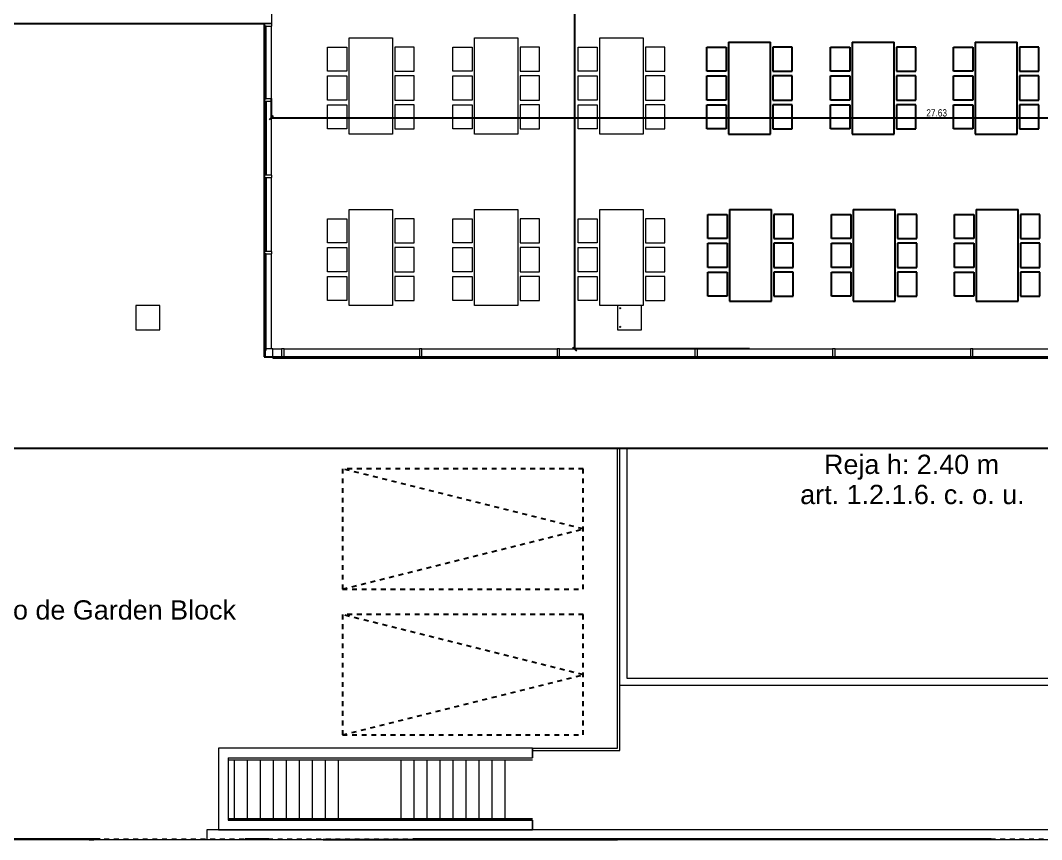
# Model space of a CAD drawing. Header units: millimetres. Extents: x 182 to 305, y 81 to 164.
# Drawn here: x 207.19 to 228.39, y 83.61 to 100.63 of the extents above; entities that cross this region are included whole.
import ezdxf

# ---------------------------------------------------------------- set-up
doc = ezdxf.new("R2010")
doc.units = ezdxf.units.MM
for name, pattern in [('ACAD_ISO04W100', [30.5, 24, -3, 0.5, -3]), ('ACAD_ISO10W100', [18.5, 12, -3, 0.5, -3]), ('Dash dot', [15.875, 6.35, -4.7625, 0, -4.7625]), ('DASHDOT', [1, 0.5, -0.25, 0, -0.25]), ('Hidden', [7.14375, 4.7625, -2.38125])]:
    doc.linetypes.add(name, pattern=pattern)
for name, color, linetype, lineweight in [('A-----NPP', 7, 'Continuous', 9), ('A-AREAIDM', 7, 'Continuous', 18), ('A-AREALIM', 7, 'Continuous', 9), ('A-FLORHRM', 7, 'Continuous', 9), ('A-FLOROTM', 7, 'Continuous', 9), ('A-FLORSTM', 7, 'Continuous', 9), ('A-WALL', 7, 'Continuous', 9), ('A-WALLCWM', 7, 'Continuous', 9), ('MOB - BAT', 7, 'Continuous', 5), ('S-COLSPRM', 7, 'Continuous', 9), ('S-RBAR', 7, 'Continuous', 9)]:
    doc.layers.add(name, color=color, linetype=linetype, lineweight=lineweight)
for name, color, linetype in [('Cotas-cons', 1, 'Continuous'), ('estructura', 7, 'Continuous'), ('Lineas Lotes', 7, 'DASHDOT'), ('Lineas Proyecciones', 7, 'Hidden'), ('TIERRA', 7, 'Continuous')]:
    doc.layers.add(name, color=color, linetype=linetype)
doc.styles.add('ARIALNARROW', font='ARIALN.TTF')
doc.styles.add('PANROMAN', font='arial.ttf', dxfattribs={"height": 0.4})
doc.dimstyles.new('C', dxfattribs={"dimscale": 1.5, "dimtxt": 0.15, "dimasz": 0.08, "dimexe": 0.01, "dimexo": 0, "dimgap": 0.025, "dimtad": 1, "dimzin": 0, "dimdsep": 46, "dimtxsty": 'ARIALNARROW', "dimblk": 'OBLIQUE', "dimcen": 0, "dimclrd": 256, "dimclre": 256, "dimclrt": 256, "dimadec": 0, "dimazin": 0, "dimtfac": 1.666667, "dimtofl": 0, "dimtmove": 0, "dimatfit": 0, "dimldrblk": 'OBLIQUE', "dimfxl": 0.1, "dimtolj": 1, "dimtzin": 0, "dimarcsym": 0})

# ---------------------------------------------------------------- blocks, each defined once
blk = doc.blocks.new('_Oblique')
at = {"layer": 'estructura', "color": 0, "lineweight": -2}
blk.add_line((-0.5, -0.5), (0.5, 0.5), dxfattribs=at)
blk = doc.blocks.new('*D25')
at = {"layer": 'Cotas-cons', "lineweight": -2}
for p, q in [((220.195006, 110.054648), (218.685006, 110.054648)), ((218.695006, 110.054648), (218.695006, 93.804648)), ((222.327502, 93.804648), (218.685006, 93.804648))]:
    blk.add_line(p, q, dxfattribs=at)
at = {"layer": 'Defpoints', "color": 0}
for p in [(220.195006, 110.054648), (218.695006, 93.804648), (222.327502, 93.804648)]:
    blk.add_point(p, dxfattribs=at)
at = {"layer": 'Cotas-cons', "lineweight": -2, "xscale": 0.08, "yscale": 0.08, "zscale": 0.08}
for p, rotation in [((218.695006, 110.054648), 90), ((218.695006, 93.804648), 270)]:
    blk.add_blockref('_Oblique', p, dxfattribs=dict(at, rotation=rotation))
at = {"layer": 'Cotas-cons', "insert": (218.59343, 101.929648), "char_height": 0.15, "attachment_point": 5, "rotation": 90, "style": 'ARIALNARROW'}
blk.add_mtext('\\A1;16.25', dxfattribs=at)
blk = doc.blocks.new('*D26')
at = {"layer": 'Cotas-cons', "lineweight": -2}
for p, q in [((212.398872, 99.006791), (212.398872, 98.596598)), ((212.398872, 98.606598), (240.030551, 98.606598)), ((240.030551, 98.606598), (240.030551, 98.596598))]:
    blk.add_line(p, q, dxfattribs=at)
at = {"layer": 'Defpoints', "color": 0}
for p in [(212.398872, 99.006791), (240.030551, 98.606598), (240.030551, 98.606598)]:
    blk.add_point(p, dxfattribs=at)
at = {"layer": 'Cotas-cons', "lineweight": -2, "xscale": 0.08, "yscale": 0.08, "zscale": 0.08, "rotation": 180}
blk.add_blockref('_Oblique', (212.398872, 98.606598), dxfattribs=at)
at = {"layer": 'Cotas-cons', "lineweight": -2, "xscale": 0.08, "yscale": 0.08, "zscale": 0.08}
blk.add_blockref('_Oblique', (240.030551, 98.606598), dxfattribs=at)
at = {"layer": 'Cotas-cons', "insert": (226.214712, 98.708175), "char_height": 0.15, "attachment_point": 5, "style": 'ARIALNARROW'}
blk.add_mtext('\\A1;27.63', dxfattribs=at)

msp = doc.modelspace()

# ---------------------------------------------------------------- hatches: boundary and pattern name
at = {"layer": 'S-RBAR'}
h = msp.add_hatch(color=252, dxfattribs=at)
edge = h.paths.add_edge_path(flags=0)
edge.add_arc((219.641921, 94.650195), 0.01, 0, 360)
for points in [[(219.641921, 94.640195), (219.651921, 94.650195), (219.641921, 94.660195), (219.631921, 94.650195)], [(219.641921, 94.254148), (219.651921, 94.264148), (219.641921, 94.274148), (219.631921, 94.264148)]]:
    msp.add_hatch(color=252, dxfattribs=at).paths.add_polyline_path(points, flags=0)
h = msp.add_hatch(color=252, dxfattribs=at)
edge = h.paths.add_edge_path(flags=0)
edge.add_arc((219.641921, 94.264148), 0.01, 0, 360)

# ---------------------------------------------------------------- linework, layer by layer
at = {"color": 252}
for p, q in [((221.442502, 99.575101), (221.442502, 100.075101)), ((221.442502, 100.075101), (221.842502, 100.075101)), ((221.842502, 100.075101), (221.842502, 99.575101)), ((221.892502, 100.180101), (221.892502, 98.270101)), ((221.892502, 100.180101), (222.762502, 100.180101)), ((221.892502, 100.180101), (222.762502, 100.180101)), ((222.762502, 98.270101), (222.762502, 100.180101)), ((222.812502, 100.075101), (222.812502, 99.575101)), ((223.212502, 100.075101), (222.812502, 100.075101)), ((223.212502, 99.575101), (223.212502, 100.075101)), ((224.012502, 99.575101), (224.012502, 100.075101)), ((224.012502, 100.075101), (224.412502, 100.075101)), ((224.412502, 100.075101), (224.412502, 99.575101)), ((224.462502, 100.180101), (224.462502, 98.270101)), ((224.462502, 100.180101), (225.332502, 100.180101)), ((224.462502, 100.180101), (225.332502, 100.180101)), ((225.332502, 98.270101), (225.332502, 100.180101)), ((225.382502, 100.075101), (225.382502, 99.575101)), ((225.782502, 100.075101), (225.382502, 100.075101)), ((225.782502, 99.575101), (225.782502, 100.075101)), ((226.566106, 99.575101), (226.566106, 100.075101)), ((226.566106, 100.075101), (226.966106, 100.075101)), ((226.966106, 100.075101), (226.966106, 99.575101)), ((227.016106, 100.180101), (227.016106, 98.270101)), ((227.016106, 100.180101), (227.886106, 100.180101)), ((227.016106, 100.180101), (227.886106, 100.180101)), ((227.886106, 98.270101), (227.886106, 100.180101)), ((227.936106, 100.075101), (227.936106, 99.575101)), ((228.336106, 100.075101), (227.936106, 100.075101)), ((228.336106, 99.575101), (228.336106, 100.075101)), ((221.842502, 99.575101), (221.442502, 99.575101)), ((221.442502, 98.975101), (221.442502, 99.475101)), ((221.442502, 99.475101), (221.842502, 99.475101)), ((221.842502, 99.475101), (221.842502, 98.975101)), ((222.812502, 99.575101), (223.212502, 99.575101)), ((222.812502, 99.475101), (222.812502, 98.975101)), ((223.212502, 99.475101), (222.812502, 99.475101)), ((223.212502, 98.975101), (223.212502, 99.475101)), ((224.412502, 99.575101), (224.012502, 99.575101)), ((224.012502, 98.975101), (224.012502, 99.475101)), ((224.012502, 99.475101), (224.412502, 99.475101)), ((224.412502, 99.475101), (224.412502, 98.975101)), ((225.382502, 99.575101), (225.782502, 99.575101)), ((225.382502, 99.475101), (225.382502, 98.975101)), ((225.782502, 99.475101), (225.382502, 99.475101)), ((225.782502, 98.975101), (225.782502, 99.475101)), ((226.966106, 99.575101), (226.566106, 99.575101)), ((226.566106, 98.975101), (226.566106, 99.475101)), ((226.566106, 99.475101), (226.966106, 99.475101)), ((226.966106, 99.475101), (226.966106, 98.975101)), ((227.936106, 99.575101), (228.336106, 99.575101)), ((227.936106, 99.475101), (227.936106, 98.975101)), ((228.336106, 99.475101), (227.936106, 99.475101)), ((228.336106, 98.975101), (228.336106, 99.475101)), ((221.842502, 98.975101), (221.442502, 98.975101)), ((221.442502, 98.375101), (221.442502, 98.875101)), ((221.442502, 98.875101), (221.842502, 98.875101)), ((221.842502, 98.875101), (221.842502, 98.375101)), ((222.812502, 98.975101), (223.212502, 98.975101)), ((222.812502, 98.875101), (222.812502, 98.375101)), ((223.212502, 98.875101), (222.812502, 98.875101)), ((223.212502, 98.375101), (223.212502, 98.875101)), ((224.412502, 98.975101), (224.012502, 98.975101)), ((224.012502, 98.375101), (224.012502, 98.875101)), ((224.012502, 98.875101), (224.412502, 98.875101)), ((224.412502, 98.875101), (224.412502, 98.375101)), ((225.382502, 98.975101), (225.782502, 98.975101)), ((225.382502, 98.875101), (225.382502, 98.375101)), ((225.782502, 98.875101), (225.382502, 98.875101)), ((225.782502, 98.375101), (225.782502, 98.875101)), ((226.966106, 98.975101), (226.566106, 98.975101)), ((226.566106, 98.375101), (226.566106, 98.875101)), ((226.566106, 98.875101), (226.966106, 98.875101)), ((226.966106, 98.875101), (226.966106, 98.375101)), ((227.936106, 98.975101), (228.336106, 98.975101)), ((227.936106, 98.875101), (227.936106, 98.375101)), ((228.336106, 98.875101), (227.936106, 98.875101)), ((228.336106, 98.375101), (228.336106, 98.875101)), ((221.842502, 98.375101), (221.442502, 98.375101)), ((222.812502, 98.375101), (223.212502, 98.375101)), ((224.412502, 98.375101), (224.012502, 98.375101)), ((225.382502, 98.375101), (225.782502, 98.375101)), ((226.966106, 98.375101), (226.566106, 98.375101)), ((227.936106, 98.375101), (228.336106, 98.375101)), ((221.892502, 98.270101), (222.762502, 98.270101)), ((221.892502, 98.270101), (222.762502, 98.270101)), ((224.462502, 98.270101), (225.332502, 98.270101)), ((224.462502, 98.270101), (225.332502, 98.270101)), ((227.016106, 98.270101), (227.886106, 98.270101)), ((227.016106, 98.270101), (227.886106, 98.270101)), ((221.913686, 96.704648), (221.913686, 94.794648)), ((221.913686, 96.704648), (222.783686, 96.704648)), ((221.913686, 96.704648), (222.783686, 96.704648)), ((222.783686, 94.794648), (222.783686, 96.704648)), ((224.483686, 96.704648), (224.483686, 94.794648)), ((224.483686, 96.704648), (225.353686, 96.704648)), ((224.483686, 96.704648), (225.353686, 96.704648)), ((225.353686, 94.794648), (225.353686, 96.704648)), ((227.03729, 96.704648), (227.03729, 94.794648)), ((227.03729, 96.704648), (227.90729, 96.704648)), ((227.03729, 96.704648), (227.90729, 96.704648)), ((227.90729, 94.794648), (227.90729, 96.704648)), ((221.463686, 96.099648), (221.463686, 96.599648)), ((221.463686, 96.599648), (221.863686, 96.599648)), ((221.863686, 96.599648), (221.863686, 96.099648)), ((222.833686, 96.599648), (222.833686, 96.099648)), ((223.233686, 96.599648), (222.833686, 96.599648)), ((223.233686, 96.099648), (223.233686, 96.599648)), ((224.033686, 96.099648), (224.033686, 96.599648)), ((224.033686, 96.599648), (224.433686, 96.599648)), ((224.433686, 96.599648), (224.433686, 96.099648)), ((225.403686, 96.599648), (225.403686, 96.099648)), ((225.803686, 96.599648), (225.403686, 96.599648)), ((225.803686, 96.099648), (225.803686, 96.599648)), ((226.58729, 96.099648), (226.58729, 96.599648)), ((226.58729, 96.599648), (226.98729, 96.599648)), ((226.98729, 96.599648), (226.98729, 96.099648)), ((227.95729, 96.599648), (227.95729, 96.099648)), ((228.35729, 96.599648), (227.95729, 96.599648)), ((228.35729, 96.099648), (228.35729, 96.599648)), ((221.863686, 96.099648), (221.463686, 96.099648)), ((222.833686, 96.099648), (223.233686, 96.099648)), ((224.433686, 96.099648), (224.033686, 96.099648)), ((225.403686, 96.099648), (225.803686, 96.099648)), ((226.98729, 96.099648), (226.58729, 96.099648)), ((227.95729, 96.099648), (228.35729, 96.099648)), ((221.463686, 95.499648), (221.463686, 95.999648)), ((221.463686, 95.999648), (221.863686, 95.999648)), ((221.863686, 95.999648), (221.863686, 95.499648)), ((222.833686, 95.999648), (222.833686, 95.499648)), ((223.233686, 95.999648), (222.833686, 95.999648)), ((223.233686, 95.499648), (223.233686, 95.999648)), ((224.033686, 95.499648), (224.033686, 95.999648)), ((224.033686, 95.999648), (224.433686, 95.999648)), ((224.433686, 95.999648), (224.433686, 95.499648)), ((225.403686, 95.999648), (225.403686, 95.499648)), ((225.803686, 95.999648), (225.403686, 95.999648)), ((225.803686, 95.499648), (225.803686, 95.999648)), ((226.58729, 95.499648), (226.58729, 95.999648)), ((226.58729, 95.999648), (226.98729, 95.999648)), ((226.98729, 95.999648), (226.98729, 95.499648)), ((227.95729, 95.999648), (227.95729, 95.499648)), ((228.35729, 95.999648), (227.95729, 95.999648)), ((228.35729, 95.499648), (228.35729, 95.999648)), ((221.863686, 95.499648), (221.463686, 95.499648)), ((221.463686, 94.899648), (221.463686, 95.399648)), ((221.463686, 95.399648), (221.863686, 95.399648)), ((221.863686, 95.399648), (221.863686, 94.899648)), ((222.833686, 95.499648), (223.233686, 95.499648)), ((222.833686, 95.399648), (222.833686, 94.899648)), ((223.233686, 95.399648), (222.833686, 95.399648)), ((223.233686, 94.899648), (223.233686, 95.399648)), ((224.433686, 95.499648), (224.033686, 95.499648)), ((224.033686, 94.899648), (224.033686, 95.399648)), ((224.033686, 95.399648), (224.433686, 95.399648)), ((224.433686, 95.399648), (224.433686, 94.899648)), ((225.403686, 95.499648), (225.803686, 95.499648)), ((225.403686, 95.399648), (225.403686, 94.899648)), ((225.803686, 95.399648), (225.403686, 95.399648)), ((225.803686, 94.899648), (225.803686, 95.399648)), ((226.98729, 95.499648), (226.58729, 95.499648)), ((226.58729, 94.899648), (226.58729, 95.399648)), ((226.58729, 95.399648), (226.98729, 95.399648)), ((226.98729, 95.399648), (226.98729, 94.899648)), ((227.95729, 95.499648), (228.35729, 95.499648)), ((227.95729, 95.399648), (227.95729, 94.899648)), ((228.35729, 95.399648), (227.95729, 95.399648)), ((228.35729, 94.899648), (228.35729, 95.399648)), ((221.863686, 94.899648), (221.463686, 94.899648)), ((221.913686, 94.794648), (222.783686, 94.794648)), ((221.913686, 94.794648), (222.783686, 94.794648)), ((222.833686, 94.899648), (223.233686, 94.899648)), ((224.433686, 94.899648), (224.033686, 94.899648)), ((224.483686, 94.794648), (225.353686, 94.794648)), ((224.483686, 94.794648), (225.353686, 94.794648)), ((225.403686, 94.899648), (225.803686, 94.899648)), ((226.98729, 94.899648), (226.58729, 94.899648)), ((227.03729, 94.794648), (227.90729, 94.794648)), ((227.03729, 94.794648), (227.90729, 94.794648)), ((227.95729, 94.899648), (228.35729, 94.899648))]:
    msp.add_line(p, q, dxfattribs=at)
at = {"linetype": 'ACAD_ISO10W100'}
msp.add_line((301.349668, 83.623389), (190.992923, 83.623389), dxfattribs=at)
at = {"layer": 'A-----NPP', "color": 252, "linetype": 'Dash dot', "lineweight": 25}
msp.add_line((197.506101, 83.614512), (219.586106, 83.614512), dxfattribs=at)
at = {"layer": 'A-AREALIM', "color": 252}
msp.add_line((219.586106, 93.642148), (219.586106, 93.644648), dxfattribs=at)
at = {"layer": 'A-FLORHRM', "color": 252}
for p, q in [((211.506101, 85.314512), (217.821202, 85.314512)), ((211.506101, 85.274512), (217.821202, 85.274512)), ((211.506101, 84.054512), (217.821202, 84.054512)), ((211.506101, 84.014512), (217.821202, 84.014512))]:
    msp.add_line(p, q, dxfattribs=at)
at = {"layer": 'A-FLOROTM', "color": 252}
for p, q in [((212.268828, 97.416898), (212.268828, 98.951773)), ((212.268872, 98.951773), (212.268872, 97.416898)), ((212.268828, 95.830023), (212.268828, 97.364898)), ((212.268872, 97.364898), (212.268872, 95.830023)), ((197.506101, 83.614512), (219.586106, 83.614512)), ((219.586106, 83.614512), (274.736106, 83.614512))]:
    msp.add_line(p, q, dxfattribs=at)
at = {"layer": 'A-FLORSTM', "color": 252}
for p, q in [((211.63738, 84.054512), (211.63738, 85.274512)), ((211.63738, 85.264512), (211.63738, 85.274512)), ((211.90738, 84.054512), (211.90738, 85.274512)), ((211.90738, 85.264512), (211.90738, 85.274512)), ((212.17738, 84.054512), (212.17738, 85.274512)), ((212.17738, 85.264512), (212.17738, 85.274512)), ((212.44738, 84.054512), (212.44738, 85.274512)), ((212.44738, 85.264512), (212.44738, 85.274512)), ((212.71738, 84.054512), (212.71738, 85.274512)), ((212.71738, 85.264512), (212.71738, 85.274512)), ((212.98738, 84.054512), (212.98738, 85.274512)), ((212.98738, 85.264512), (212.98738, 85.274512)), ((213.25738, 84.054512), (213.25738, 85.274512)), ((213.25738, 85.264512), (213.25738, 85.274512)), ((213.52738, 84.054512), (213.52738, 85.274512)), ((213.52738, 85.264512), (213.52738, 85.274512)), ((213.79738, 84.054512), (213.79738, 85.274512)), ((213.79738, 85.264512), (213.79738, 85.274512)), ((215.09738, 84.054512), (215.09738, 85.274512)), ((215.09738, 85.264512), (215.09738, 85.274512)), ((215.36738, 84.054512), (215.36738, 85.274512)), ((215.36738, 85.264512), (215.36738, 85.274512)), ((215.63738, 84.054512), (215.63738, 85.274512)), ((215.63738, 85.264512), (215.63738, 85.274512)), ((215.90738, 84.054512), (215.90738, 85.274512)), ((215.90738, 85.264512), (215.90738, 85.274512)), ((216.17738, 84.054512), (216.17738, 85.274512)), ((216.17738, 85.264512), (216.17738, 85.274512)), ((216.44738, 84.054512), (216.44738, 85.274512)), ((216.44738, 85.264512), (216.44738, 85.274512)), ((216.71738, 84.054512), (216.71738, 85.274512)), ((216.71738, 85.264512), (216.71738, 85.274512)), ((216.98738, 84.054512), (216.98738, 85.274512)), ((216.98738, 85.264512), (216.98738, 85.274512)), ((217.25738, 85.264512), (217.25738, 85.274512)), ((217.25738, 84.054512), (217.25738, 85.264512)), ((211.63738, 84.054512), (211.63738, 84.064512)), ((211.90738, 84.054512), (211.90738, 84.064512)), ((212.17738, 84.054512), (212.17738, 84.064512)), ((212.44738, 84.054512), (212.44738, 84.064512)), ((212.71738, 84.054512), (212.71738, 84.064512)), ((212.98738, 84.054512), (212.98738, 84.064512)), ((213.25738, 84.054512), (213.25738, 84.064512)), ((213.52738, 84.054512), (213.52738, 84.064512)), ((213.79738, 84.054512), (213.79738, 84.064512)), ((215.09738, 84.054512), (215.09738, 84.064512)), ((215.36738, 84.054512), (215.36738, 84.064512)), ((215.63738, 84.054512), (215.63738, 84.064512)), ((215.90738, 84.054512), (215.90738, 84.064512)), ((216.17738, 84.054512), (216.17738, 84.064512)), ((216.44738, 84.054512), (216.44738, 84.064512)), ((216.71738, 84.054512), (216.71738, 84.064512)), ((216.98738, 84.014512), (216.98738, 84.064512)), ((217.25738, 84.014512), (217.25738, 84.064512))]:
    msp.add_line(p, q, dxfattribs=at)
at = {"layer": 'A-WALL', "color": 252, "lineweight": 18}
for p, q in [((212.411372, 100.564648), (212.411372, 100.844648)), ((196.146099, 100.564648), (212.411372, 100.564648)), ((232.531106, 91.744513), (188.361099, 91.744513)), ((188.361099, 91.734513), (232.531106, 91.734513)), ((211.306101, 85.514512), (211.306101, 83.814512)), ((217.821202, 85.514512), (211.306101, 85.514512)), ((217.821202, 85.314512), (217.821202, 85.514512)), ((217.821202, 85.514512), (217.821202, 85.314512)), ((211.506101, 85.314512), (211.506101, 84.014512)), ((211.506101, 85.314512), (217.821202, 85.314512)), ((217.821202, 84.014512), (211.506101, 84.014512)), ((217.821202, 83.814512), (217.821202, 84.014512)), ((217.821202, 84.014512), (217.821202, 83.814512)), ((242.701101, 83.814512), (211.066101, 83.814512)), ((211.306101, 83.814512), (211.066101, 83.814512)), ((211.066101, 83.814512), (211.066101, 83.618873)), ((211.306101, 83.814512), (217.821202, 83.814512)), ((219.586101, 83.614512), (242.701101, 83.614512))]:
    msp.add_line(p, q, dxfattribs=at)
at = {"layer": 'A-WALL', "color": 252}
for p, q in [((219.586101, 85.514512), (219.586101, 91.734513)), ((219.636101, 85.464512), (219.636101, 91.734513)), ((219.786101, 91.734513), (219.786101, 86.964512)), ((219.786101, 86.964512), (242.701101, 86.964512)), ((242.701101, 86.814512), (219.636101, 86.814512)), ((217.821202, 85.514512), (219.586101, 85.514512)), ((217.821202, 85.464512), (219.636101, 85.464512))]:
    msp.add_line(p, q, dxfattribs=at)
at = {"layer": 'A-WALLCWM', "color": 252, "lineweight": 18, "extrusion": (0, 0, -1)}
for p, q in [((212.411372, 100.564648), (212.251372, 100.564648)), ((212.251372, 100.564648), (212.251372, 100.512648)), ((212.251372, 100.512648), (212.411372, 100.512648)), ((212.411372, 100.512648), (212.411372, 100.564648)), ((212.411372, 99.003773), (212.251372, 99.003773)), ((212.251372, 99.003773), (212.251372, 98.951773)), ((212.411372, 98.951773), (212.411372, 99.003773)), ((212.251372, 98.951773), (212.411372, 98.951773)), ((212.411372, 97.416898), (212.251372, 97.416898)), ((212.251372, 97.416898), (212.251372, 97.364898)), ((212.251372, 97.364898), (212.411372, 97.364898)), ((212.411372, 97.364898), (212.411372, 97.416898)), ((212.411372, 95.830023), (212.251372, 95.830023)), ((212.251372, 95.830023), (212.251372, 95.778023)), ((212.411372, 95.778023), (212.411372, 95.830023)), ((212.251372, 95.778023), (212.411372, 95.778023)), ((212.431106, 93.804648), (212.271106, 93.804648)), ((212.271106, 93.804648), (212.271106, 93.644648)), ((212.431106, 93.644648), (212.431106, 93.804648)), ((212.667106, 93.804648), (212.615106, 93.804648)), ((212.615106, 93.804648), (212.615106, 93.644648)), ((212.667106, 93.644648), (212.667106, 93.804648)), ((215.527106, 93.804648), (215.475106, 93.804648)), ((215.475106, 93.804648), (215.475106, 93.644648)), ((215.527106, 93.644648), (215.527106, 93.804648)), ((218.387106, 93.804648), (218.335106, 93.804648)), ((218.335106, 93.804648), (218.335106, 93.644648)), ((218.387106, 93.644648), (218.387106, 93.804648)), ((221.247106, 93.804648), (221.195106, 93.804648)), ((221.195106, 93.804648), (221.195106, 93.644648)), ((221.247106, 93.644648), (221.247106, 93.804648)), ((224.107106, 93.804648), (224.055106, 93.804648)), ((224.055106, 93.804648), (224.055106, 93.644648)), ((224.107106, 93.644648), (224.107106, 93.804648)), ((226.967106, 93.804648), (226.915106, 93.804648)), ((226.915106, 93.804648), (226.915106, 93.644648)), ((226.967106, 93.644648), (226.967106, 93.804648)), ((212.271106, 93.644648), (212.431106, 93.644648)), ((212.615106, 93.644648), (212.667106, 93.644648)), ((215.475106, 93.644648), (215.527106, 93.644648)), ((218.335106, 93.644648), (218.387106, 93.644648)), ((221.195106, 93.644648), (221.247106, 93.644648)), ((224.055106, 93.644648), (224.107106, 93.644648)), ((226.915106, 93.644648), (226.967106, 93.644648))]:
    msp.add_line(p, q, dxfattribs=at)
at = {"layer": 'A-WALLCWM', "color": 252}
for p, q in [((212.293872, 100.512648), (212.268872, 100.512648)), ((212.268872, 100.512648), (212.268872, 99.003773)), ((212.293872, 99.003773), (212.293872, 100.512648)), ((212.398872, 100.512648), (212.398872, 99.003773)), ((212.268872, 99.003773), (212.293872, 99.003773)), ((212.293872, 98.951773), (212.293872, 97.416898)), ((212.398872, 98.951773), (212.398872, 97.416898)), ((212.293872, 97.364898), (212.293872, 95.830023)), ((212.398872, 97.364898), (212.398872, 95.830023)), ((212.293872, 95.778023), (212.268872, 95.778023)), ((212.268872, 95.778023), (212.268872, 93.777148)), ((212.293872, 93.777148), (212.293872, 95.778023)), ((212.398872, 95.778023), (212.398872, 93.804648)), ((212.268872, 93.777148), (212.293872, 93.777148)), ((212.431106, 93.804648), (212.615106, 93.804648)), ((212.667106, 93.804648), (215.475106, 93.804648)), ((215.527106, 93.804648), (218.335106, 93.804648)), ((218.387106, 93.804648), (221.195106, 93.804648)), ((221.247106, 93.804648), (224.055106, 93.804648)), ((224.107106, 93.804648), (226.915106, 93.804648)), ((226.967106, 93.804648), (229.775106, 93.804648)), ((212.431106, 93.644648), (212.615106, 93.644648)), ((212.641106, 93.642148), (212.431106, 93.642148)), ((212.431106, 93.642148), (212.431106, 93.617148)), ((212.431106, 93.617148), (212.641106, 93.617148)), ((215.501106, 93.642148), (212.641106, 93.642148)), ((212.641106, 93.642148), (212.641106, 93.617148)), ((212.641106, 93.617148), (212.641106, 93.642148)), ((212.641106, 93.617148), (215.501106, 93.617148)), ((212.667106, 93.644648), (215.475106, 93.644648)), ((218.361106, 93.642148), (215.501106, 93.642148)), ((215.501106, 93.642148), (215.501106, 93.617148)), ((215.501106, 93.617148), (215.501106, 93.642148)), ((215.501106, 93.617148), (218.361106, 93.617148)), ((215.527106, 93.644648), (218.335106, 93.644648)), ((221.221106, 93.642148), (218.361106, 93.642148)), ((218.361106, 93.642148), (218.361106, 93.617148)), ((218.361106, 93.617148), (218.361106, 93.642148)), ((218.361106, 93.617148), (221.221106, 93.617148)), ((218.387106, 93.644648), (221.195106, 93.644648)), ((224.081106, 93.642148), (221.221106, 93.642148)), ((221.221106, 93.642148), (221.221106, 93.617148)), ((221.221106, 93.617148), (221.221106, 93.642148)), ((221.221106, 93.617148), (224.081106, 93.617148)), ((221.247106, 93.644648), (224.055106, 93.644648)), ((226.941106, 93.642148), (224.081106, 93.642148)), ((224.081106, 93.642148), (224.081106, 93.617148)), ((224.081106, 93.617148), (224.081106, 93.642148)), ((224.081106, 93.617148), (226.941106, 93.617148)), ((224.107106, 93.644648), (226.915106, 93.644648)), ((229.801106, 93.642148), (226.941106, 93.642148)), ((226.941106, 93.642148), (226.941106, 93.617148)), ((226.941106, 93.617148), (226.941106, 93.642148)), ((226.941106, 93.617148), (229.801106, 93.617148)), ((226.967106, 93.644648), (229.775106, 93.644648))]:
    msp.add_line(p, q, dxfattribs=at)
at = {"layer": 'Lineas Lotes', "color": 252, "linetype": 'ACAD_ISO04W100', "ltscale": 4e-05}
msp.add_line((301.434637, 83.618873), (185.194637, 83.618873), dxfattribs=at)
at = {"layer": 'Lineas Proyecciones', "color": 252, "linetype": 'Hidden', "ltscale": 0.005}
for p, q in [((218.879176, 91.316062), (213.879176, 91.316062)), ((213.879176, 91.316062), (213.879176, 88.816062)), ((218.879176, 90.066062), (213.879176, 91.316062)), ((218.879176, 88.816062), (218.879176, 91.316062)), ((213.879176, 88.816062), (218.879176, 90.066062)), ((213.879176, 88.816062), (218.879176, 88.816062)), ((218.879176, 88.287371), (213.879176, 88.287371)), ((213.879176, 88.287371), (213.879176, 85.787371)), ((218.879176, 87.037371), (213.879176, 88.287371)), ((218.879176, 85.787371), (218.879176, 88.287371)), ((213.879176, 85.787371), (218.879176, 87.037371)), ((213.879176, 85.787371), (218.879176, 85.787371))]:
    msp.add_line(p, q, dxfattribs=at)
at = {"layer": 'MOB - BAT', "color": 252, "ltscale": 0.01}
for points in [[(213.969823, 99.575101), (213.569823, 99.575101), (213.569823, 100.075101), (213.969823, 100.075101)], [(214.919822, 98.270101), (214.019822, 98.270101), (214.019822, 100.270101), (214.919822, 100.270101)], [(214.969822, 99.575101), (215.369822, 99.575101), (215.369822, 100.075101), (214.969822, 100.075101)], [(216.569823, 99.575101), (216.169823, 99.575101), (216.169823, 100.075101), (216.569823, 100.075101)], [(217.519822, 98.270101), (216.619822, 98.270101), (216.619822, 100.270101), (217.519822, 100.270101)], [(217.569822, 99.575101), (217.969822, 99.575101), (217.969822, 100.075101), (217.569822, 100.075101)], [(219.169823, 99.575101), (218.769823, 99.575101), (218.769823, 100.075101), (219.169823, 100.075101)], [(220.119822, 98.270101), (219.219822, 98.270101), (219.219822, 100.270101), (220.119822, 100.270101)], [(220.169822, 99.575101), (220.569822, 99.575101), (220.569822, 100.075101), (220.169822, 100.075101)], [(213.969823, 98.975101), (213.569823, 98.975101), (213.569823, 99.475101), (213.969823, 99.475101)], [(214.969822, 98.975101), (215.369822, 98.975101), (215.369822, 99.475101), (214.969822, 99.475101)], [(216.569823, 98.975101), (216.169823, 98.975101), (216.169823, 99.475101), (216.569823, 99.475101)], [(217.569822, 98.975101), (217.969822, 98.975101), (217.969822, 99.475101), (217.569822, 99.475101)], [(219.169823, 98.975101), (218.769823, 98.975101), (218.769823, 99.475101), (219.169823, 99.475101)], [(220.169822, 98.975101), (220.569822, 98.975101), (220.569822, 99.475101), (220.169822, 99.475101)], [(213.969823, 98.375101), (213.569823, 98.375101), (213.569823, 98.875101), (213.969823, 98.875101)], [(214.969822, 98.375101), (215.369822, 98.375101), (215.369822, 98.875101), (214.969822, 98.875101)], [(216.569823, 98.375101), (216.169823, 98.375101), (216.169823, 98.875101), (216.569823, 98.875101)], [(217.569822, 98.375101), (217.969822, 98.375101), (217.969822, 98.875101), (217.569822, 98.875101)], [(219.169823, 98.375101), (218.769823, 98.375101), (218.769823, 98.875101), (219.169823, 98.875101)], [(220.169822, 98.375101), (220.569822, 98.375101), (220.569822, 98.875101), (220.169822, 98.875101)], [(214.919822, 94.704648), (214.019822, 94.704648), (214.019822, 96.704648), (214.919822, 96.704648)], [(217.519822, 94.704648), (216.619822, 94.704648), (216.619822, 96.704648), (217.519822, 96.704648)], [(220.119822, 94.704648), (219.219822, 94.704648), (219.219822, 96.704648), (220.119822, 96.704648)], [(213.969823, 96.009648), (213.569823, 96.009648), (213.569823, 96.509648), (213.969823, 96.509648)], [(214.969822, 96.009648), (215.369822, 96.009648), (215.369822, 96.509648), (214.969822, 96.509648)], [(216.569823, 96.009648), (216.169823, 96.009648), (216.169823, 96.509648), (216.569823, 96.509648)], [(217.569822, 96.009648), (217.969822, 96.009648), (217.969822, 96.509648), (217.569822, 96.509648)], [(219.169823, 96.009648), (218.769823, 96.009648), (218.769823, 96.509648), (219.169823, 96.509648)], [(220.169822, 96.009648), (220.569822, 96.009648), (220.569822, 96.509648), (220.169822, 96.509648)], [(213.969823, 95.409648), (213.569823, 95.409648), (213.569823, 95.909648), (213.969823, 95.909648)], [(214.969822, 95.409648), (215.369822, 95.409648), (215.369822, 95.909648), (214.969822, 95.909648)], [(216.569823, 95.409648), (216.169823, 95.409648), (216.169823, 95.909648), (216.569823, 95.909648)], [(217.569822, 95.409648), (217.969822, 95.409648), (217.969822, 95.909648), (217.569822, 95.909648)], [(219.169823, 95.409648), (218.769823, 95.409648), (218.769823, 95.909648), (219.169823, 95.909648)], [(220.169822, 95.409648), (220.569822, 95.409648), (220.569822, 95.909648), (220.169822, 95.909648)], [(213.969823, 94.809648), (213.569823, 94.809648), (213.569823, 95.309648), (213.969823, 95.309648)], [(214.969822, 94.809648), (215.369822, 94.809648), (215.369822, 95.309648), (214.969822, 95.309648)], [(216.569823, 94.809648), (216.169823, 94.809648), (216.169823, 95.309648), (216.569823, 95.309648)], [(217.569822, 94.809648), (217.969822, 94.809648), (217.969822, 95.309648), (217.569822, 95.309648)], [(219.169823, 94.809648), (218.769823, 94.809648), (218.769823, 95.309648), (219.169823, 95.309648)], [(220.169822, 94.809648), (220.569822, 94.809648), (220.569822, 95.309648), (220.169822, 95.309648)]]:
    msp.add_lwpolyline(points, close=True, dxfattribs=at)
at = {"layer": 'S-COLSPRM', "color": 252}
for p, q in [((210.086106, 94.704648), (209.586106, 94.704648)), ((209.586106, 94.704648), (209.586106, 94.204648)), ((210.086106, 94.204648), (210.086106, 94.704648)), ((220.086106, 94.704648), (219.586106, 94.704648)), ((219.586106, 94.704648), (219.586106, 94.204648)), ((220.086106, 94.204648), (220.086106, 94.704648)), ((209.586106, 94.204648), (210.086106, 94.204648)), ((219.586106, 94.204648), (220.086106, 94.204648))]:
    msp.add_line(p, q, dxfattribs=at)
at = {"layer": 'S-RBAR', "color": 252}
for p, q in [((219.641921, 94.660195), (219.631921, 94.650195)), ((219.631921, 94.650195), (219.641921, 94.640195)), ((219.651921, 94.650195), (219.641921, 94.660195)), ((219.641921, 94.640195), (219.651921, 94.650195)), ((219.641921, 94.274148), (219.631921, 94.264148)), ((219.631921, 94.264148), (219.641921, 94.254148)), ((219.651921, 94.264148), (219.641921, 94.274148)), ((219.641921, 94.254148), (219.651921, 94.264148))]:
    msp.add_line(p, q, dxfattribs=at)
for centre in [(219.641921, 94.650195), (219.641921, 94.264148)]:
    msp.add_circle(centre, 0.01, dxfattribs=at)
at = {"layer": 'TIERRA', "color": 252, "ltscale": 0.1}
for p, q in [((195.016164, 100.564648), (212.251372, 100.564648)), ((212.251372, 100.564648), (212.251372, 93.644648)), ((212.251372, 93.644648), (261.266329, 93.644648))]:
    msp.add_line(p, q, dxfattribs=at)

# ---------------------------------------------------------------- texts
at = {"layer": 'A-AREAIDM', "color": 252, "style": 'PANROMAN'}
for s, p in [('Reja h: 2.40 m', (223.876661, 91.208787)), ('art. 1.2.1.6. c. o. u.', (223.382254, 90.583099)), ('Solado de Garden Block', (205.610648, 88.184636))]:
    msp.add_text(s, height=0.4, dxfattribs=at).set_placement(p)

# ---------------------------------------------------------------- dimensions: what is measured, and where the dimension line sits
at = {"layer": 'Cotas-cons'}
for base, p1, p2, angle, picture, middle in [((218.695006, 93.804648), (220.195006, 110.054648), (222.327502, 93.804648), 270, '*D25', (218.59343, 101.929648)), ((240.030551, 98.606598), (212.398872, 99.006791), (240.030551, 98.606598), 180, '*D26', (226.214712, 98.708175))]:
    dim = msp.add_linear_dim(base=base, p1=p1, p2=p2, angle=angle, dimstyle='C', override={"dimscale": 1, "dimlfac": 1, "dimtxsty": 'ARIALNARROW', "dimtolj": 1}, dxfattribs=at)
    dim.commit()
    dim.dimension.update_dxf_attribs({"geometry": picture, "text_midpoint": middle})

doc.saveas('drawing.dxf')
